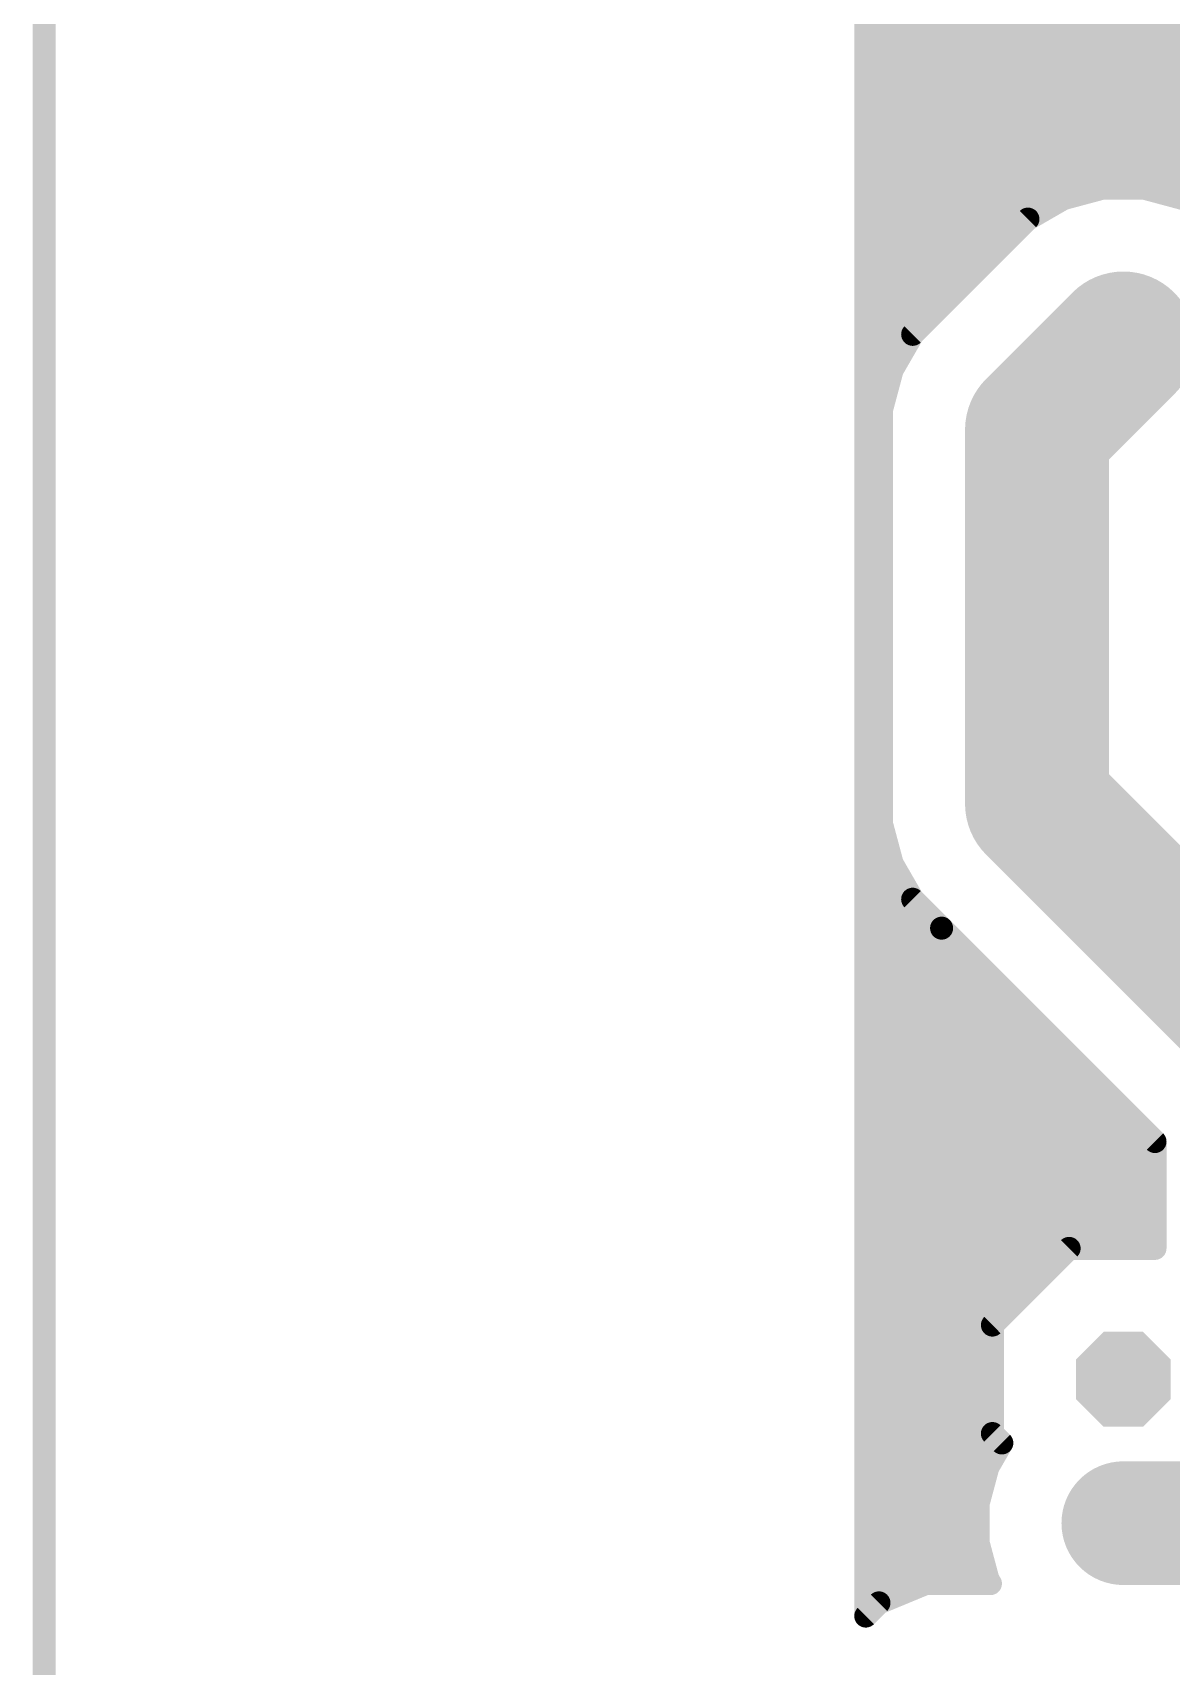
# Model space of a CAD drawing. Extents: x 0 to 141, y 0 to 150.
# Drawn here: x 0.3 to 20.4, y 25.41 to 54.25 of the extents above; entities that cross this region are included whole.
import ezdxf

# ---------------------------------------------------------------- set-up
doc = ezdxf.new("R2010")
doc.units = 0
for name, color, linetype in [('16', 175, 'CONTINUOUS'), ('17', 82, 'CONTINUOUS'), ('47', 253, 'CONTINUOUS')]:
    doc.layers.add(name, color=color, linetype=linetype)

# ---------------------------------------------------------------- blocks, each defined once
blk = doc.blocks.new('OCTAGONP')
at = {"const_width": 0.5}
blk.add_lwpolyline([(-0.25, -0.1036), (-0.25, 0.1036), (-0.1036, 0.25), (0.1036, 0.25), (0.25, 0.1036), (0.25, -0.1036), (0.1036, -0.25), (-0.1036, -0.25), (-0.25, -0.1036), (-0.25, 0.1036)], dxfattribs=at)

msp = doc.modelspace()

# ---------------------------------------------------------------- linework, layer by layer
at = {"layer": '16'}
for points, const_width in [([(15.0112, 26.3002), (15.0112, 61.8663)], 0.4064), ([(15.0112, 54.4576), (45.7708, 54.4576)], 0.4064), ([(15.0112, 54.0512), (45.7708, 54.0512)], 0.4064), ([(15.0112, 53.6448), (23.1265, 53.6448)], 0.4064), ([(15.0112, 53.2384), (22.5034, 53.2384)], 0.4064), ([(15.0112, 52.832), (22.1576, 52.832)], 0.4064), ([(15.0112, 52.4256), (21.9893, 52.4256)], 0.4064), ([(15.0112, 52.0192), (21.8996, 52.0192)], 0.4064), ([(15.0112, 51.6128), (21.8996, 51.6128)], 0.4064), ([(19.1968, 51.5112), (18.4992, 51.3243)], 0.4064), ([(19.9192, 51.5112), (19.1968, 51.5112)], 0.4064), ([(20.6168, 51.3243), (19.9192, 51.5112)], 0.4064), ([(15.0112, 51.2064), (18.295, 51.2064)], 0.4064), ([(18.4992, 51.3243), (17.8736, 50.9631)], 0.4064), ([(17.8736, 50.9631), (15.8389, 48.9284)], 0.4064), ([(15.0112, 50.8), (17.7105, 50.8)], 0.4064), ([(15.0112, 50.3936), (17.3041, 50.3936)], 0.4064), ([(15.0112, 49.9872), (16.8977, 49.9872)], 0.4064), ([(18.034, 47.244), (19.558, 48.768)], 2.54), ([(15.0112, 49.5808), (16.4913, 49.5808)], 0.4064), ([(15.0112, 49.1744), (16.0849, 49.1744)], 0.4064), ([(15.8389, 48.9284), (15.4777, 48.3028)], 0.4064), ([(15.0112, 48.768), (15.7463, 48.768)], 0.4064), ([(15.0112, 48.3616), (15.5117, 48.3616)], 0.4064), ([(15.4777, 48.3028), (15.2908, 47.6052)], 0.4064), ([(18.034, 40.64), (18.034, 47.244)], 2.54), ([(15.0112, 47.9552), (15.3846, 47.9552)], 0.4064), ([(15.0112, 47.5488), (15.2908, 47.5488)], 0.4064), ([(15.2908, 47.6052), (15.2908, 40.2788)], 0.4064), ([(15.0112, 47.1424), (15.2908, 47.1424)], 0.4064), ([(15.0112, 46.736), (15.2908, 46.736)], 0.4064), ([(15.0112, 46.3296), (15.2908, 46.3296)], 0.4064), ([(15.0112, 45.9232), (15.2908, 45.9232)], 0.4064), ([(15.0112, 45.5168), (15.2908, 45.5168)], 0.4064), ([(15.0112, 45.1104), (15.2908, 45.1104)], 0.4064), ([(15.0112, 44.704), (15.2908, 44.704)], 0.4064), ([(15.0112, 44.2976), (15.2908, 44.2976)], 0.4064), ([(15.0112, 43.8912), (15.2908, 43.8912)], 0.4064), ([(15.0112, 43.4848), (15.2908, 43.4848)], 0.4064), ([(15.0112, 43.0784), (15.2908, 43.0784)], 0.4064), ([(15.0112, 42.672), (15.2908, 42.672)], 0.4064), ([(15.0112, 42.2656), (15.2908, 42.2656)], 0.4064), ([(15.0112, 41.8592), (15.2908, 41.8592)], 0.4064), ([(22.86, 35.814), (18.034, 40.64)], 2.54), ([(15.0112, 41.4528), (15.2908, 41.4528)], 0.4064), ([(15.0112, 41.0464), (15.2908, 41.0464)], 0.4064), ([(15.0112, 40.64), (15.2908, 40.64)], 0.4064), ([(15.0112, 40.2336), (15.3029, 40.2336)], 0.4064), ([(15.2908, 40.2788), (15.4777, 39.5812)], 0.4064), ([(15.0112, 39.8272), (15.4118, 39.8272)], 0.4064), ([(15.0112, 39.4208), (15.5703, 39.4208)], 0.4064), ([(15.4777, 39.5812), (15.8389, 38.9556)], 0.4064), ([(15.0112, 39.0144), (15.805, 39.0144)], 0.4064), ([(15.8389, 38.9556), (16.3496, 38.4449)], 0.4064), ([(15.0112, 38.608), (16.1865, 38.608)], 0.4064), ([(16.3496, 38.4449), (20.1168, 34.6777)], 0.4064), ([(15.0112, 38.2016), (16.5929, 38.2016)], 0.4064), ([(15.0112, 37.7952), (16.9993, 37.7952)], 0.4064), ([(15.0112, 37.3888), (17.4057, 37.3888)], 0.4064), ([(15.0112, 36.9824), (17.8121, 36.9824)], 0.4064), ([(15.0112, 36.576), (18.2185, 36.576)], 0.4064), ([(15.0112, 36.1696), (18.6249, 36.1696)], 0.4064), ([(15.0112, 35.7632), (19.0313, 35.7632)], 0.4064), ([(15.0112, 35.3568), (19.4377, 35.3568)], 0.4064), ([(15.0112, 34.9504), (19.8441, 34.9504)], 0.4064), ([(15.0112, 34.544), (20.1168, 34.544)], 0.4064), ([(20.1168, 34.6777), (20.1168, 32.7914)], 0.4064), ([(15.0112, 34.1376), (20.1168, 34.1376)], 0.4064), ([(15.0112, 33.7312), (20.1168, 33.7312)], 0.4064), ([(15.0112, 33.3248), (20.1168, 33.3248)], 0.4064), ([(15.0112, 32.9184), (20.1168, 32.9184)], 0.4064), ([(18.6006, 32.7914), (17.2466, 31.4374)], 0.4064), ([(20.1168, 32.7914), (18.6006, 32.7914)], 0.4064), ([(15.0112, 32.512), (18.3212, 32.512)], 0.4064), ([(15.0112, 32.1056), (17.9148, 32.1056)], 0.4064), ([(15.0112, 31.6992), (17.5084, 31.6992)], 0.4064), ([(15.0112, 31.2928), (17.2466, 31.2928)], 0.4064), ([(17.2466, 31.4374), (17.2466, 29.5226)], 0.4064), ([(15.0112, 30.8864), (17.2466, 30.8864)], 0.4064), ([(15.0112, 30.48), (17.2466, 30.48)], 0.4064), ([(15.0112, 30.0736), (17.2466, 30.0736)], 0.4064), ([(15.0112, 29.6672), (17.2466, 29.6672)], 0.4064), ([(17.2466, 29.5226), (17.4132, 29.356)], 0.4064), ([(15.0112, 29.2608), (17.3583, 29.2608)], 0.4064), ([(17.4132, 29.356), (17.1674, 28.9302)], 0.4064), ([(17.1674, 28.9302), (16.9926, 28.2777)], 0.4064), ([(15.0112, 28.8544), (17.1471, 28.8544)], 0.4064), ([(19.558, 27.94), (22.606, 27.94)], 2.1844), ([(15.0112, 28.448), (17.0382, 28.448)], 0.4064), ([(16.9926, 28.2777), (16.9926, 27.6023)], 0.4064), ([(15.0112, 28.0416), (16.9926, 28.0416)], 0.4064), ([(15.0112, 27.6352), (16.9926, 27.6352)], 0.4064), ([(16.9926, 27.6023), (17.1674, 26.9498)], 0.4064), ([(15.0112, 27.2288), (17.0927, 27.2288)], 0.4064), ([(17.1674, 26.9498), (17.2117, 26.8732)], 0.4064), ([(15.0112, 26.8224), (15.9428, 26.8224)], 0.4064), ([(16.0654, 26.8732), (15.2439, 26.5329)], 0.4064), ([(17.2117, 26.8732), (16.0654, 26.8732)], 0.4064), ([(15.2439, 26.5329), (15.0112, 26.3002)], 0.4064), ([(15.0112, 26.416), (15.127, 26.416)], 0.4064)]:
    msp.add_lwpolyline(points, dxfattribs=dict(at, const_width=const_width))
for points, const_width in [([(15.0112, 54.5592, 1), (15.0112, 54.356)], 0.2032), ([(15.0112, 54.1528, 1), (15.0112, 53.9496)], 0.2032), ([(15.0112, 53.7464, 1), (15.0112, 53.5432)], 0.2032), ([(15.0112, 53.34, 1), (15.0112, 53.1368)], 0.2032), ([(15.0112, 52.9336, 1), (15.0112, 52.7304)], 0.2032), ([(15.0112, 52.5272, 1), (15.0112, 52.324)], 0.2032), ([(15.0112, 52.1208, 1), (15.0112, 51.9176)], 0.2032), ([(15.0112, 51.7144, 1), (15.0112, 51.5112)], 0.2032), ([(19.1968, 51.6128, 1), (19.1968, 51.4096)], 0.2032), ([(19.2231, 51.4131, 1), (19.1706, 51.6093)], 0.2032), ([(19.9454, 51.6093, 1), (19.8929, 51.4131)], 0.2032), ([(19.9192, 51.4096, 1), (19.9192, 51.6128)], 0.2032), ([(15.0112, 51.308, 1), (15.0112, 51.1048)], 0.2032), ([(18.295, 51.1048, 1), (18.295, 51.308)], 0.2032), ([(18.4729, 51.4224, 1), (18.5255, 51.2261)], 0.2032), ([(18.55, 51.2363, 1), (18.4484, 51.4122)], 0.2032), ([(17.8228, 51.0511, 1), (17.9244, 50.8751)], 0.2032), ([(17.9455, 50.8913, 1), (17.8018, 51.0349)], 0.2032), ([(15.0112, 50.9016, 1), (15.0112, 50.6984)], 0.2032), ([(17.7105, 50.6984, 1), (17.7105, 50.9016)], 0.2032), ([(15.0112, 50.4952, 1), (15.0112, 50.292)], 0.2032), ([(17.3041, 50.292, 1), (17.3041, 50.4952)], 0.2032), ([(15.0112, 50.0888, 1), (15.0112, 49.8856)], 0.2032), ([(16.8977, 49.8856, 1), (16.8977, 50.0888)], 0.2032), ([(20.007, 48.319, 1), (19.109, 49.217)], 1.27), ([(15.0112, 49.6824, 1), (15.0112, 49.4792)], 0.2032), ([(16.4913, 49.4792, 1), (16.4913, 49.6824)], 0.2032), ([(15.0112, 49.276, 1), (15.0112, 49.0728)], 0.2032), ([(16.0849, 49.0728, 1), (16.0849, 49.276)], 0.2032), ([(15.7671, 49.0002, 1), (15.9107, 48.8565)], 0.2032), ([(15.9269, 48.8776, 1), (15.7509, 48.9792)], 0.2032), ([(15.0112, 48.8696, 1), (15.0112, 48.6664)], 0.2032), ([(15.7463, 48.6664, 1), (15.7463, 48.8696)], 0.2032), ([(15.0112, 48.4632, 1), (15.0112, 48.26)], 0.2032), ([(15.3898, 48.3536, 1), (15.5657, 48.252)], 0.2032), ([(15.5759, 48.2765, 1), (15.3796, 48.3291)], 0.2032), ([(15.5117, 48.26, 1), (15.5117, 48.4632)], 0.2032), ([(18.669, 47.244, 1), (17.399, 47.244)], 1.27), ([(17.585, 47.693, 1), (18.483, 46.795)], 1.27), ([(15.0112, 48.0568, 1), (15.0112, 47.8536)], 0.2032), ([(15.3846, 47.8536, 1), (15.3846, 48.0568)], 0.2032), ([(15.0112, 47.6504, 1), (15.0112, 47.4472)], 0.2032), ([(15.3924, 47.6052, 1), (15.1892, 47.6052)], 0.2032), ([(15.1927, 47.6314, 1), (15.3889, 47.5789)], 0.2032), ([(15.2908, 47.4472, 1), (15.2908, 47.6504)], 0.2032), ([(15.0112, 47.244, 1), (15.0112, 47.0408)], 0.2032), ([(15.2908, 47.0408, 1), (15.2908, 47.244)], 0.2032), ([(15.0112, 46.8376, 1), (15.0112, 46.6344)], 0.2032), ([(15.2908, 46.6344, 1), (15.2908, 46.8376)], 0.2032), ([(15.0112, 46.4312, 1), (15.0112, 46.228)], 0.2032), ([(15.2908, 46.228, 1), (15.2908, 46.4312)], 0.2032), ([(15.0112, 46.0248, 1), (15.0112, 45.8216)], 0.2032), ([(15.2908, 45.8216, 1), (15.2908, 46.0248)], 0.2032), ([(15.0112, 45.6184, 1), (15.0112, 45.4152)], 0.2032), ([(15.2908, 45.4152, 1), (15.2908, 45.6184)], 0.2032), ([(15.0112, 45.212, 1), (15.0112, 45.0088)], 0.2032), ([(15.2908, 45.0088, 1), (15.2908, 45.212)], 0.2032), ([(15.0112, 44.8056, 1), (15.0112, 44.6024)], 0.2032), ([(15.2908, 44.6024, 1), (15.2908, 44.8056)], 0.2032), ([(15.0112, 44.3992, 1), (15.0112, 44.196)], 0.2032), ([(15.2908, 44.196, 1), (15.2908, 44.3992)], 0.2032), ([(15.0112, 43.9928, 1), (15.0112, 43.7896)], 0.2032), ([(15.2908, 43.7896, 1), (15.2908, 43.9928)], 0.2032), ([(15.0112, 43.5864, 1), (15.0112, 43.3832)], 0.2032), ([(15.2908, 43.3832, 1), (15.2908, 43.5864)], 0.2032), ([(15.0112, 43.18, 1), (15.0112, 42.9768)], 0.2032), ([(15.2908, 42.9768, 1), (15.2908, 43.18)], 0.2032), ([(15.0112, 42.7736, 1), (15.0112, 42.5704)], 0.2032), ([(15.2908, 42.5704, 1), (15.2908, 42.7736)], 0.2032), ([(15.0112, 42.3672, 1), (15.0112, 42.164)], 0.2032), ([(15.2908, 42.164, 1), (15.2908, 42.3672)], 0.2032), ([(15.0112, 41.9608, 1), (15.0112, 41.7576)], 0.2032), ([(15.2908, 41.7576, 1), (15.2908, 41.9608)], 0.2032), ([(18.483, 41.089, 1), (17.585, 40.191)], 1.27), ([(15.0112, 41.5544, 1), (15.0112, 41.3512)], 0.2032), ([(15.2908, 41.3512, 1), (15.2908, 41.5544)], 0.2032), ([(15.0112, 41.148, 1), (15.0112, 40.9448)], 0.2032), ([(15.2908, 40.9448, 1), (15.2908, 41.148)], 0.2032), ([(17.399, 40.64, 1), (18.669, 40.64)], 1.27), ([(15.0112, 40.7416, 1), (15.0112, 40.5384)], 0.2032), ([(15.2908, 40.5384, 1), (15.2908, 40.7416)], 0.2032), ([(15.0112, 40.3352, 1), (15.0112, 40.132)], 0.2032), ([(15.3889, 40.3051, 1), (15.1927, 40.2526)], 0.2032), ([(15.1892, 40.2788, 1), (15.3924, 40.2788)], 0.2032), ([(15.3029, 40.132, 1), (15.3029, 40.3352)], 0.2032), ([(15.0112, 39.9288, 1), (15.0112, 39.7256)], 0.2032), ([(15.4118, 39.7256, 1), (15.4118, 39.9288)], 0.2032), ([(15.0112, 39.5224, 1), (15.0112, 39.3192)], 0.2032), ([(15.5657, 39.632, 1), (15.3898, 39.5304)], 0.2032), ([(15.3796, 39.5549, 1), (15.5759, 39.6075)], 0.2032), ([(15.5703, 39.3192, 1), (15.5703, 39.5224)], 0.2032), ([(15.0112, 39.116, 1), (15.0112, 38.9128)], 0.2032), ([(15.9107, 39.0275, 1), (15.7671, 38.8838)], 0.2032), ([(15.7509, 38.9048, 1), (15.9269, 39.0064)], 0.2032), ([(15.805, 38.9128, 1), (15.805, 39.116)], 0.2032), ([(15.0112, 38.7096, 1), (15.0112, 38.5064)], 0.2032), ([(16.1865, 38.5064, 1), (16.1865, 38.7096)], 0.2032), ([(16.4215, 38.5167, 1), (16.2778, 38.3731)], 0.2032), ([(15.0112, 38.3032, 1), (15.0112, 38.1)], 0.2032), ([(16.2778, 38.3731, 1), (16.4215, 38.5167)], 0.2032), ([(16.5929, 38.1, 1), (16.5929, 38.3032)], 0.2032), ([(15.0112, 37.8968, 1), (15.0112, 37.6936)], 0.2032), ([(16.9993, 37.6936, 1), (16.9993, 37.8968)], 0.2032), ([(15.0112, 37.4904, 1), (15.0112, 37.2872)], 0.2032), ([(17.4057, 37.2872, 1), (17.4057, 37.4904)], 0.2032), ([(15.0112, 37.084, 1), (15.0112, 36.8808)], 0.2032), ([(17.8121, 36.8808, 1), (17.8121, 37.084)], 0.2032), ([(15.0112, 36.6776, 1), (15.0112, 36.4744)], 0.2032), ([(18.2185, 36.4744, 1), (18.2185, 36.6776)], 0.2032), ([(15.0112, 36.2712, 1), (15.0112, 36.068)], 0.2032), ([(18.6249, 36.068, 1), (18.6249, 36.2712)], 0.2032), ([(15.0112, 35.8648, 1), (15.0112, 35.6616)], 0.2032), ([(19.0313, 35.6616, 1), (19.0313, 35.8648)], 0.2032), ([(15.0112, 35.4584, 1), (15.0112, 35.2552)], 0.2032), ([(19.4377, 35.2552, 1), (19.4377, 35.4584)], 0.2032), ([(15.0112, 35.052, 1), (15.0112, 34.8488)], 0.2032), ([(19.8441, 34.8488, 1), (19.8441, 35.052)], 0.2032), ([(15.0112, 34.6456, 1), (15.0112, 34.4424)], 0.2032), ([(20.2184, 34.6777, 1), (20.0152, 34.6777)], 0.2032), ([(20.045, 34.6059, 1), (20.1886, 34.7496)], 0.2032), ([(20.1168, 34.4424, 1), (20.1168, 34.6456)], 0.2032), ([(15.0112, 34.2392, 1), (15.0112, 34.036)], 0.2032), ([(20.1168, 34.036, 1), (20.1168, 34.2392)], 0.2032), ([(15.0112, 33.8328, 1), (15.0112, 33.6296)], 0.2032), ([(20.1168, 33.6296, 1), (20.1168, 33.8328)], 0.2032), ([(15.0112, 33.4264, 1), (15.0112, 33.2232)], 0.2032), ([(20.1168, 33.2232, 1), (20.1168, 33.4264)], 0.2032), ([(15.0112, 33.02, 1), (15.0112, 32.8168)], 0.2032), ([(18.6006, 32.893, 1), (18.6006, 32.6898)], 0.2032), ([(18.6724, 32.7196, 1), (18.5287, 32.8632)], 0.2032), ([(20.0152, 32.7914, 1), (20.2184, 32.7914)], 0.2032), ([(20.1168, 32.8168, 1), (20.1168, 33.02)], 0.2032), ([(20.1168, 32.6898, 1), (20.1168, 32.893)], 0.2032), ([(15.0112, 32.6136, 1), (15.0112, 32.4104)], 0.2032), ([(18.3212, 32.4104, 1), (18.3212, 32.6136)], 0.2032), ([(15.0112, 32.2072, 1), (15.0112, 32.004)], 0.2032), ([(17.9148, 32.004, 1), (17.9148, 32.2072)], 0.2032), ([(15.0112, 31.8008, 1), (15.0112, 31.5976)], 0.2032), ([(17.5084, 31.5976, 1), (17.5084, 31.8008)], 0.2032), ([(15.0112, 31.3944, 1), (15.0112, 31.1912)], 0.2032), ([(17.3482, 31.4374, 1), (17.145, 31.4374)], 0.2032), ([(17.1748, 31.5093, 1), (17.3184, 31.3656)], 0.2032), ([(17.2466, 31.1912, 1), (17.2466, 31.3944)], 0.2032), ([(15.0112, 30.988, 1), (15.0112, 30.7848)], 0.2032), ([(17.2466, 30.7848, 1), (17.2466, 30.988)], 0.2032), ([(15.0112, 30.5816, 1), (15.0112, 30.3784)], 0.2032), ([(17.2466, 30.3784, 1), (17.2466, 30.5816)], 0.2032), ([(15.0112, 30.1752, 1), (15.0112, 29.972)], 0.2032), ([(17.2466, 29.972, 1), (17.2466, 30.1752)], 0.2032), ([(15.0112, 29.7688, 1), (15.0112, 29.5656)], 0.2032), ([(17.3184, 29.5944, 1), (17.1748, 29.4507)], 0.2032), ([(17.2466, 29.5656, 1), (17.2466, 29.7688)], 0.2032), ([(15.0112, 29.3624, 1), (15.0112, 29.1592)], 0.2032), ([(17.145, 29.5226, 1), (17.3482, 29.5226)], 0.2032), ([(17.5012, 29.3052, 1), (17.3252, 29.4068)], 0.2032), ([(17.3414, 29.2841, 1), (17.4851, 29.4278)], 0.2032), ([(17.3583, 29.1592, 1), (17.3583, 29.3624)], 0.2032), ([(17.2656, 28.9039, 1), (17.0693, 28.9565)], 0.2032), ([(15.0112, 28.956, 1), (15.0112, 28.7528)], 0.2032), ([(17.0794, 28.981, 1), (17.2554, 28.8794)], 0.2032), ([(17.1471, 28.7528, 1), (17.1471, 28.956)], 0.2032), ([(19.558, 28.4861, 1), (19.558, 27.3939)], 1.0922), ([(15.0112, 28.5496, 1), (15.0112, 28.3464)], 0.2032), ([(17.0382, 28.3464, 1), (17.0382, 28.5496)], 0.2032), ([(17.0942, 28.2777, 1), (16.891, 28.2777)], 0.2032), ([(16.8945, 28.304, 1), (17.0907, 28.2514)], 0.2032), ([(15.0112, 28.1432, 1), (15.0112, 27.94)], 0.2032), ([(16.9926, 27.94, 1), (16.9926, 28.1432)], 0.2032), ([(15.0112, 27.7368, 1), (15.0112, 27.5336)], 0.2032), ([(17.0907, 27.6286, 1), (16.8945, 27.576)], 0.2032), ([(16.891, 27.6023, 1), (17.0942, 27.6023)], 0.2032), ([(16.9926, 27.5336, 1), (16.9926, 27.7368)], 0.2032), ([(15.0112, 27.3304, 1), (15.0112, 27.1272)], 0.2032), ([(17.0927, 27.1272, 1), (17.0927, 27.3304)], 0.2032), ([(17.2554, 27.0006, 1), (17.0794, 26.899)], 0.2032), ([(15.0112, 26.924, 1), (15.0112, 26.7208)], 0.2032), ([(15.9428, 26.7208, 1), (15.9428, 26.924)], 0.2032), ([(16.0654, 26.9748, 1), (16.0654, 26.7716)], 0.2032), ([(16.1043, 26.7793, 1), (16.0265, 26.9671)], 0.2032), ([(17.0693, 26.9235, 1), (17.2656, 26.9761)], 0.2032), ([(17.1237, 26.8224, 1), (17.2996, 26.924)], 0.2032), ([(17.2117, 26.7716, 1), (17.2117, 26.9748)], 0.2032), ([(15.0112, 26.5176, 1), (15.0112, 26.3144)], 0.2032), ([(15.127, 26.3144, 1), (15.127, 26.5176)], 0.2032), ([(15.205, 26.6268, 1), (15.2827, 26.439)], 0.2032), ([(15.3157, 26.4611, 1), (15.172, 26.6048)], 0.2032), ([(14.9394, 26.3721, 1), (15.083, 26.2284)], 0.2032), ([(14.9096, 26.3002, 1), (15.1128, 26.3002)], 0.2032)]:
    msp.add_lwpolyline(points, format="xyb", dxfattribs=dict(at, const_width=const_width))
at = {"layer": '47', "const_width": 0.4064}
msp.add_lwpolyline([(0.508, 0.508), (0.508, 149.86)], dxfattribs=at)

# ---------------------------------------------------------------- block references
at = {"layer": '17', "xscale": 1.6764, "yscale": 1.6764}
for p, rotation in [((19.558, 48.768), 180), ((19.558, 30.48), 270), ((19.558, 27.94), 270)]:
    msp.add_blockref('OCTAGONP', p, dxfattribs=dict(at, rotation=rotation))

doc.saveas('drawing.dxf')
